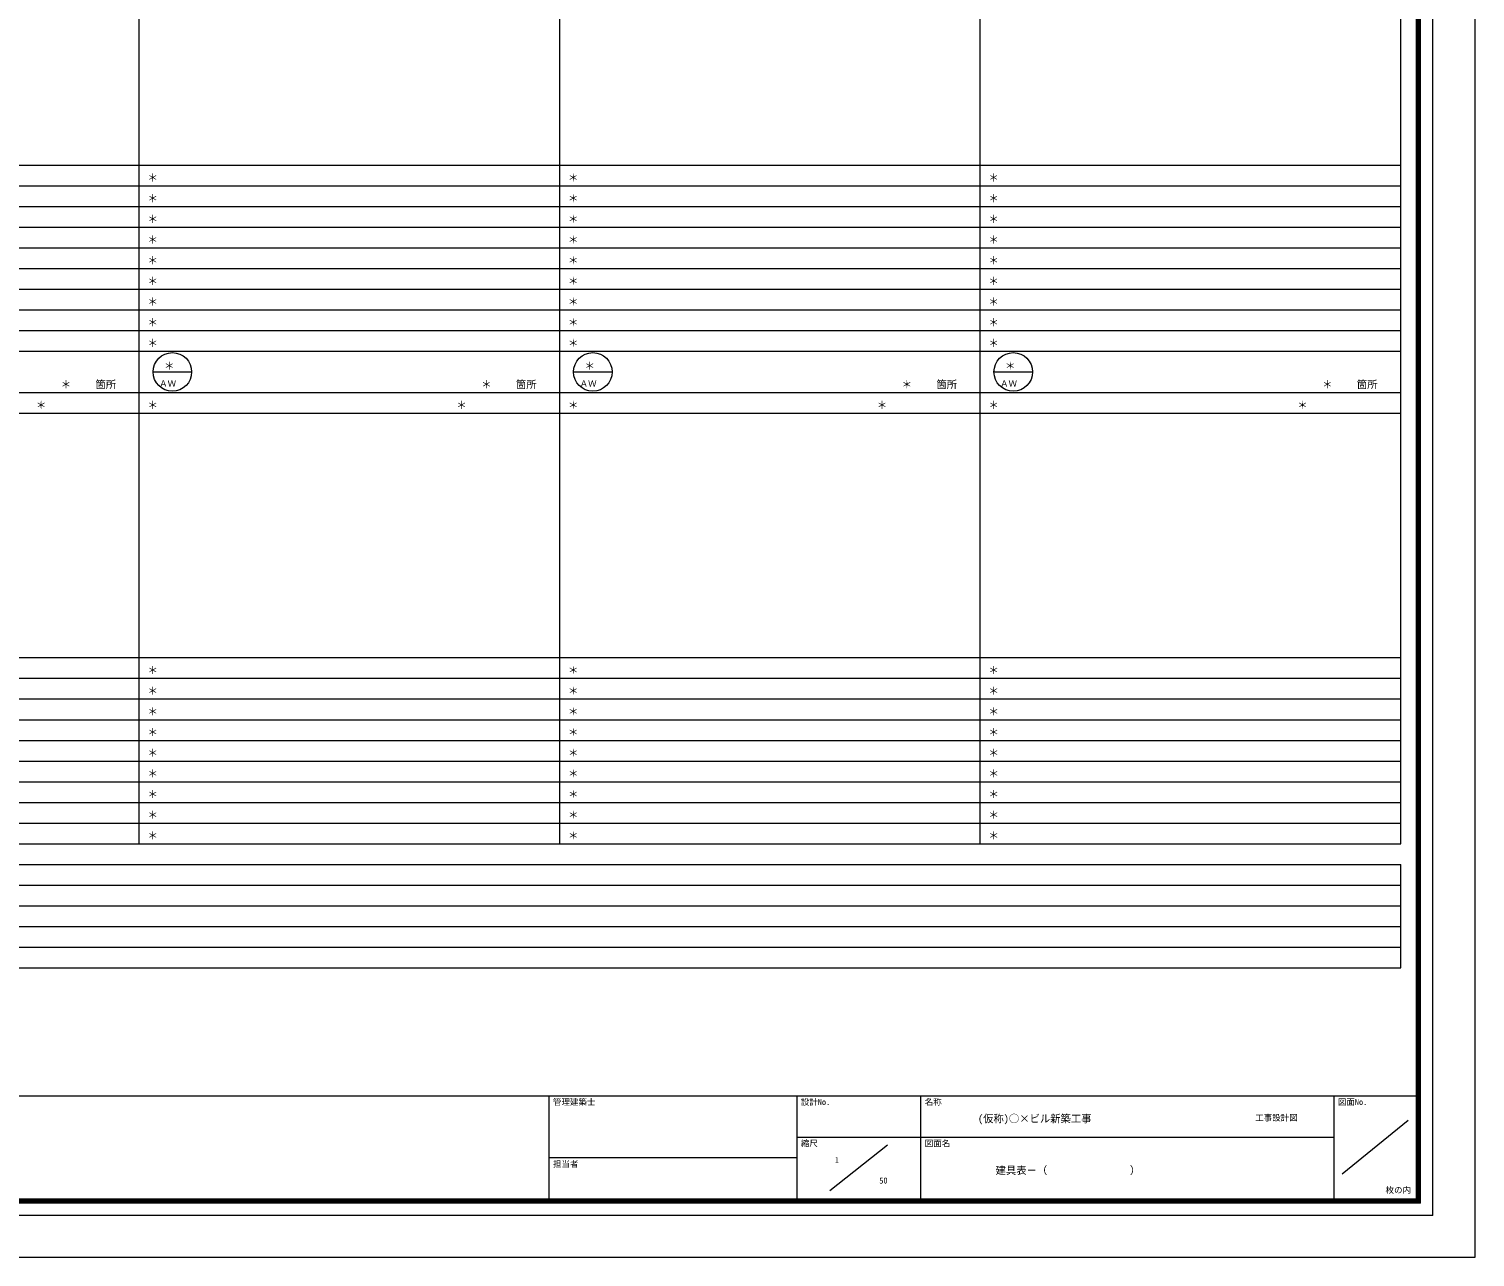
# Model space of a CAD drawing. Units: millimetres, scale not verified. Extents: x -20913 to 21137, y -14769 to 14931.
# Drawn here: x 3645 to 21137, y -14769 to 81 of the extents above; entities that cross this region are included whole.
import ezdxf
from ezdxf.enums import TextEntityAlignment as Align

# ---------------------------------------------------------------- set-up
doc = ezdxf.new("R2010")
doc.units = ezdxf.units.MM
doc.header["$LTSCALE"] = 50
doc.layers.add('0-0_0', color=4, linetype='Continuous')
doc.layers.add('0-1_USER1', color=4, linetype='Continuous', lineweight=9)
doc.styles.add('ＭＳ ゴシック', font='')
doc.styles.get('ＭＳ ゴシック').set_extended_font_data('MS Gothic')

msp = doc.modelspace()

# ---------------------------------------------------------------- linework, layer by layer
at = {"layer": '0-1_USER1', "color": 7}
for p, q in [((21136.74, -14768.58), (21136.74, 14931.42)), ((20627.53, -14267.83), (20627.53, 14418.83)), ((20426.78, -14067.64), (20426.78, 14218.64)), ((20439.18, -14080.61), (20439.18, 14231.04)), ((20452.16, -14093.58), (20452.16, 14244.01)), ((20464.56, -14105.99), (20464.56, 14256.99)), ((20476.97, -14118.39), (20476.97, 14269.39)), ((4979.64, -9770.64), (4979.64, 14049.36)), ((10065.35, -9770.64), (10065.35, 14049.36)), ((15151.06, -9770.64), (15151.06, 14049.36)), ((20236.78, -9770.64), (20236.78, 14049.36)), ((-20013.22, -1565.64), (20236.78, -1565.64)), ((-20013.22, -1815.64), (20236.78, -1815.64)), ((-20013.22, -2065.64), (20236.78, -2065.64)), ((-20013.22, -2315.64), (20236.78, -2315.64)), ((-20013.22, -2565.64), (20236.78, -2565.64)), ((-20013.22, -2815.64), (20236.78, -2815.64)), ((-20013.22, -3065.64), (20236.78, -3065.64)), ((-20013.22, -3315.64), (20236.78, -3315.64)), ((-20013.22, -3565.64), (20236.78, -3565.64)), ((-20013.22, -3815.64), (20236.78, -3815.64)), ((5146.3, -4065.64), (5612.97, -4065.64)), ((5154.64, -4065.64), (5604.64, -4065.64)), ((10232.02, -4065.64), (10698.68, -4065.64)), ((10240.35, -4065.64), (10690.35, -4065.64)), ((15317.73, -4065.64), (15784.4, -4065.64)), ((15326.06, -4065.64), (15317.73, -4073.98)), ((15326.06, -4065.64), (15776.06, -4065.64)), ((-20013.22, -4315.64), (20236.78, -4315.64)), ((-20013.22, -4565.64), (20236.78, -4565.64)), ((-20013.22, -7520.64), (20236.78, -7520.64)), ((-20013.22, -7770.64), (20236.78, -7770.64)), ((-20013.22, -8020.64), (20236.78, -8020.64)), ((-20013.22, -8270.64), (20236.78, -8270.64)), ((-20013.22, -8520.64), (20236.78, -8520.64)), ((-20013.22, -8770.64), (20236.78, -8770.64)), ((-20013.22, -9020.64), (20236.78, -9020.64)), ((-20013.22, -9270.64), (20236.78, -9270.64)), ((-20013.22, -9520.64), (20236.78, -9520.64)), ((-20013.22, -9770.64), (20236.78, -9770.64)), ((-20013.22, -10020.64), (20236.78, -10020.64)), ((20236.78, -11270.64), (20236.78, -10020.64)), ((-20013.22, -10270.64), (20236.78, -10270.64)), ((-20013.22, -10520.64), (20236.78, -10520.64)), ((-20013.22, -10770.64), (20236.78, -10770.64)), ((-20013.22, -11020.64), (20236.78, -11020.64)), ((-20013.22, -11270.64), (20236.78, -11270.64)), ((-20253.49, -12819.14), (20476.97, -12819.14)), ((9933.55, -12819.14), (9933.55, -14118.39)), ((12931.29, -12819.14), (12931.29, -14118.39)), ((14430.16, -12819.14), (14430.16, -14118.39)), ((19427.53, -12819.14), (19427.53, -14118.39)), ((20326.97, -13117.45), (19527.34, -13767.08)), ((12931.29, -13318.2), (19427.53, -13318.2)), ((14030.92, -13417.45), (13330.54, -13967.83)), ((12931.29, -13568.02), (9933.55, -13568.02)), ((20476.97, -14118.39), (-20253.49, -14118.39)), ((20464.56, -14105.99), (-20241.08, -14105.99)), ((20452.16, -14093.58), (-20228.11, -14093.58)), ((20439.18, -14080.61), (-20215.7, -14080.61)), ((20426.78, -14067.64), (-20203.3, -14067.64)), ((20627.53, -14267.83), (-20403.49, -14267.83))]:
    msp.add_line(p, q, dxfattribs=at)
msp.add_lwpolyline([(-20913.26, -14768.58), (21136.74, -14768.58), (21136.74, 14931.42)], dxfattribs=at)
for centre in [(5379.63, -4065.64), (5379.63, -4065.64), (10465.35, -4065.64), (10465.35, -4065.64), (15551.07, -4065.64), (15551.07, -4065.64)]:
    msp.add_circle(centre, 233.33, dxfattribs=at)

# ---------------------------------------------------------------- texts
at = {"layer": '0-0_0', "style": 'ＭＳ ゴシック'}
for p in [(5079.63, -1790.64), (10165.35, -1790.64), (15251.06, -1790.64), (5079.63, -2040.64), (10165.35, -2040.64), (15251.06, -2040.64), (5079.63, -2290.64), (10165.35, -2290.64), (15251.06, -2290.64), (5079.63, -2540.64), (10165.35, -2540.64), (15251.06, -2540.64), (5079.63, -2790.64), (10165.35, -2790.64), (15251.06, -2790.64), (5079.63, -3040.64), (10165.35, -3040.64), (15251.06, -3040.64), (5079.63, -3290.64), (10165.35, -3290.64), (15251.06, -3290.64), (5079.63, -3540.64), (10165.35, -3540.64), (15251.06, -3540.64), (5079.63, -3790.64), (10165.35, -3790.64), (15251.06, -3790.64), (5279.64, -4065.64), (10365.35, -4065.64), (15451.06, -4065.64), (4029.64, -4290.64), (9115.35, -4290.64), (14201.07, -4290.64), (19286.78, -4290.64), (3729.64, -4540.64), (5079.63, -4540.64), (8815.35, -4540.64), (10165.35, -4540.64), (13901.07, -4540.64), (15251.06, -4540.64), (18986.78, -4540.64), (5079.63, -7745.64), (10165.35, -7745.64), (15251.06, -7745.64), (5079.63, -7995.64), (10165.35, -7995.64), (15251.06, -7995.64), (5079.63, -8245.64), (10165.35, -8245.64), (15251.06, -8245.64), (5079.63, -8495.64), (10165.35, -8495.64), (15251.06, -8495.64), (5079.63, -8745.64), (10165.35, -8745.64), (15251.06, -8745.64), (5079.63, -8995.64), (10165.35, -8995.64), (15251.06, -8995.64), (5079.63, -9245.64), (10165.35, -9245.64), (15251.06, -9245.64), (5079.63, -9495.64), (10165.35, -9495.64), (15251.06, -9495.64), (5079.63, -9745.64), (10165.35, -9745.64), (15251.06, -9745.64)]:
    msp.add_text('＊', height=91.64, dxfattribs=at).set_placement(p, align=Align.BOTTOM_LEFT)
at = {"layer": '0-1_USER1', "style": 'ＭＳ ゴシック'}
for s, height, p in [('箇所', 91.64, (4449.64, -4290.64)), ('ＡＷ', 73.31, (5219.64, -4265.64)), ('ＡＷ', 73.31, (5219.64, -4265.64)), ('箇所', 91.64, (9535.35, -4290.64)), ('ＡＷ', 73.31, (10305.35, -4265.64)), ('ＡＷ', 73.31, (10305.35, -4265.64)), ('箇所', 91.64, (14621.06, -4290.64)), ('ＡＷ', 73.31, (15391.06, -4265.64)), ('ＡＷ', 73.31, (15391.06, -4265.64)), ('箇所', 91.64, (19706.78, -4290.64)), ('管理建築士', 73.31, (9983.55, -12952.26)), ('設計No.', 73.31, (12981.29, -12952.26)), ('名称', 73.31, (14480.16, -12952.26)), ('図面No.', 73.31, (19477.53, -12952.26)), ('(仮称)○×ビル新築工事', 91.64, (15123.5, -13168.2)), ('工事設計図', 73.31, (18477.53, -13143.2)), ('縮尺', 73.31, (12981.29, -13451.32)), ('図面名', 73.31, (14480.16, -13451.32)), ('担当者', 73.31, (9983.55, -13701.14)), ('1', 73.31, (13393.69, -13654.86)), ('50', 73.31, (13930.58, -13902.04)), ('建具表－（\u3000\u3000\u3000\u3000\u3000\u3000\u3000\u3000）', 91.64, (15336.83, -13793.2)), ('枚の内', 73.31, (20054.12, -14017.46))]:
    msp.add_text(s, height=height, dxfattribs=at).set_placement(p, align=Align.BOTTOM_LEFT)

doc.saveas('drawing.dxf')
